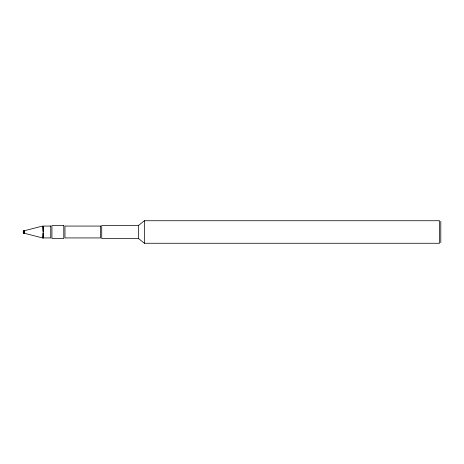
<?xml version="1.0" encoding="UTF-8"?>
<svg xmlns="http://www.w3.org/2000/svg" width="464" height="464" viewBox="0 0 464 464"><rect width="100%" height="100%" fill="white"/><g stroke="black" fill="none" stroke-linecap="round" stroke-linejoin="round"><path stroke-width="0.7" d="M42.444 237.841L43.628 237.904L42.444 237.928L24.54 233.299C22.829 233.334 22.829 230.666 24.54 230.701L42.444 226.072L43.628 226.275M23.896 230.933L24.54 230.701L24.54 233.299L24.198 233.23L24.54 232.226L23.38 232.638M23.873 233.102L24.54 232L23.594 231.101M23.293 231.681L23.623 231.13M24.198 230.77C25.102 232.824 23.09 232.644 24.54 231.35M23.594 232.899L24.25 232.394M24.209 233.189L24.54 232.998L23.722 232.452L23.623 231.768L24.54 230.933C23.009 230.846 23.125 233.108 24.54 233.224L23.896 233.067M138.475 225.481L144.403 220.736L439.617 220.736L439.617 243.264L144.403 243.264L138.475 238.519L101.726 238.519L101.726 225.481L138.475 225.481L138.475 238.519M23.246 232.331L24.54 232L23.246 231.669M23.2 232L24.209 232.087M42.444 237.568L43.628 237.725M42.444 226.432L43.628 226.629M42.444 237.133L43.628 237.371M42.444 226.867L43.628 227.145M42.444 236.541L43.628 236.855M42.444 227.459L43.628 227.807M42.444 235.811L43.628 236.193M42.444 228.189L43.628 228.601M42.444 234.964L43.628 235.399M42.444 229.036L43.628 229.494M42.444 234.03L43.628 234.506M42.444 229.97L43.628 230.463M42.444 233.027L43.628 233.537M42.444 230.973L43.628 231.484M23.38 231.362L24.54 231.774L23.873 230.898M23.623 232.87L23.246 232M440.8 221.328L440.8 242.672M144.403 220.736L144.403 243.264M24.54 230.741L24.244 230.933L24.54 230.741M63.783 225.481L51.927 225.481L51.927 238.519L63.783 238.519L63.783 225.481M50.744 226.072L43.628 226.072L43.628 237.928L50.744 237.928L50.744 226.072M100.537 226.072L64.972 226.072L64.972 237.928L100.537 237.928L100.537 226.072"/></g></svg>
